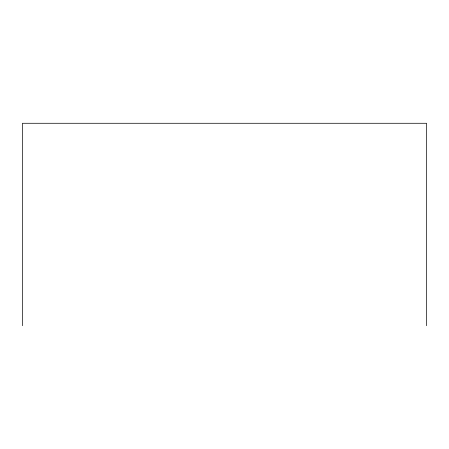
<?xml version="1.0" encoding="UTF-8"?>
<svg xmlns="http://www.w3.org/2000/svg" width="449" height="449" viewBox="0 0 449 449"><rect width="100%" height="100%" fill="white"/><g stroke="black" fill="none" stroke-linecap="round" stroke-linejoin="round"><path stroke-width="0.67" d="M426.55 325.721L426.55 123.279L22.45 123.279L22.45 325.721"/></g></svg>
